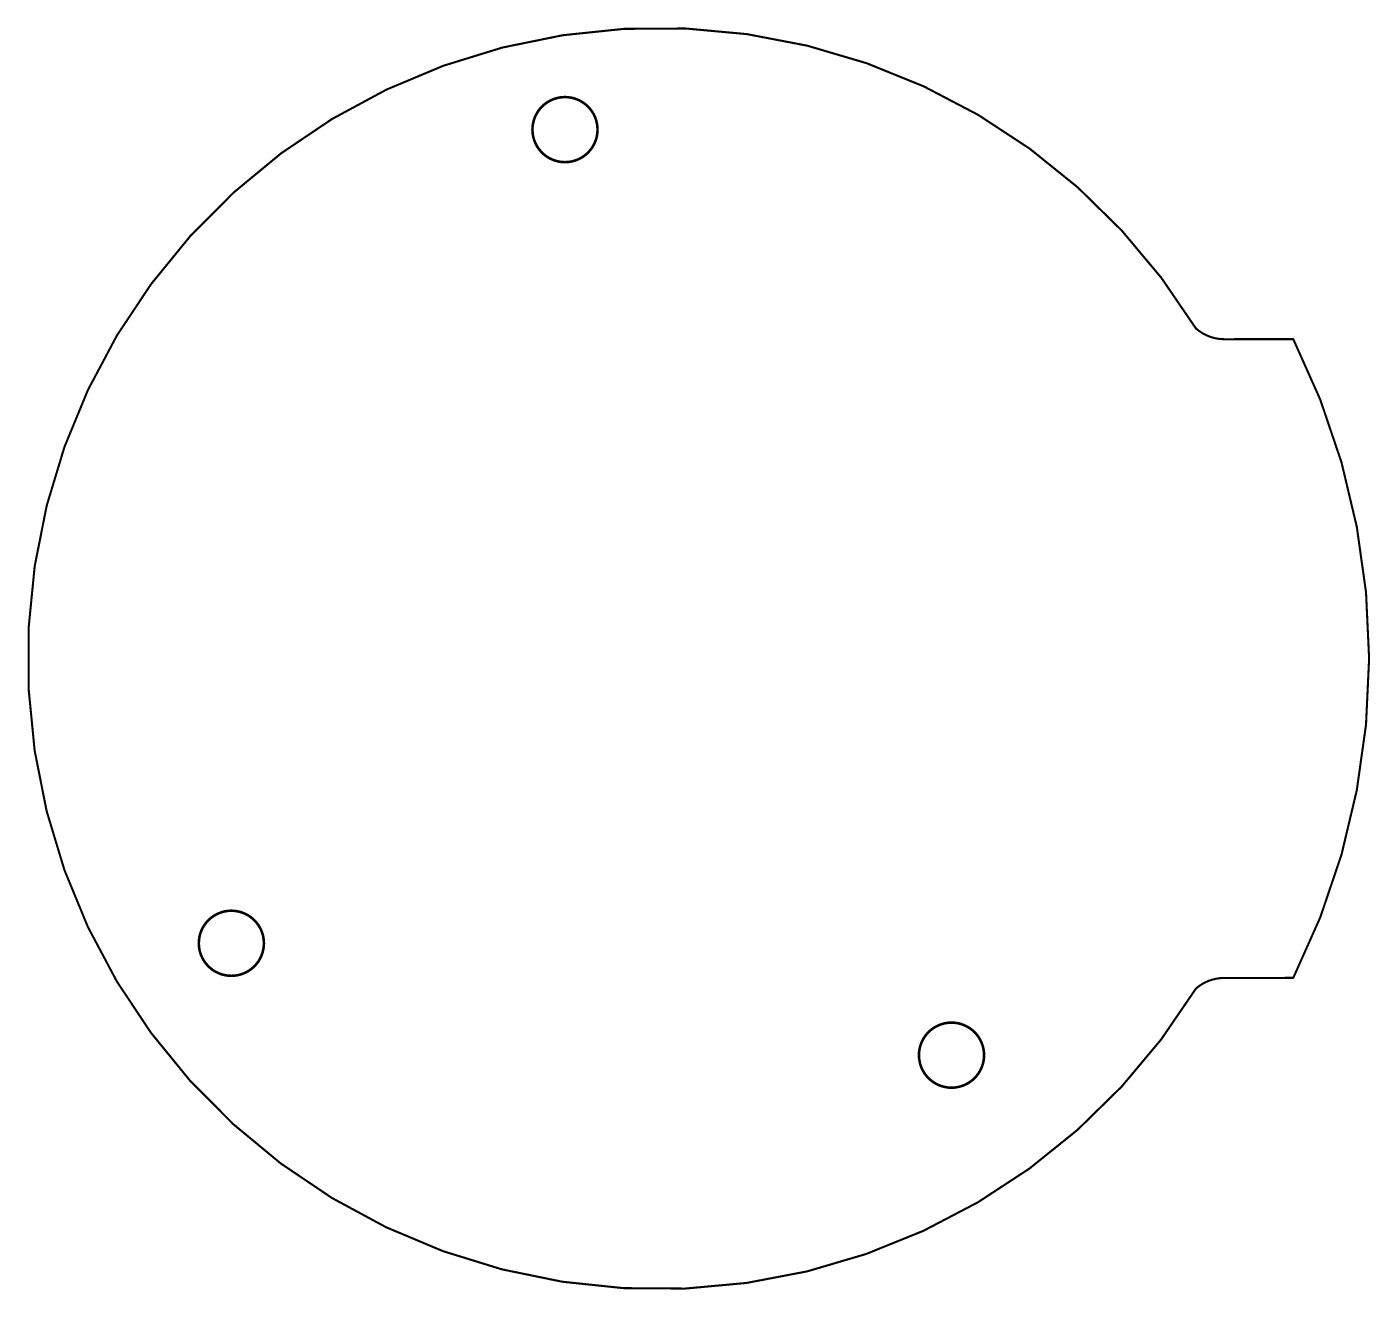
# Model space of a CAD drawing. Header units: inches. Extents: x -17.5 to 48.5, y -31.8 to 30.3.
import ezdxf

# ---------------------------------------------------------------- set-up
doc = ezdxf.new("R2010")
doc.units = ezdxf.units.IN
doc.layers.add('Mechanical 1', color=6, linetype='Continuous')

msp = doc.modelspace()

# ---------------------------------------------------------------- linework, layer by layer
at = {"layer": 'Mechanical 1'}
for points in [[(39.932, -16.969, 0.102, 0.102, -3.540475), (39.94, 15.468, 0.102, 0.102, 0)], [(39.94, 15.468, 0.102, 0.102, 0), (39.947, 15.472, 0.102, 0.102, 0)], [(41.329, 14.953, 0.102, 0.102, -0.181668), (39.947, 15.472, 0.102, 0.102, 0)], [(41.329, 14.953, 0.102, 0.102, -0.181668), (39.947, 15.472, 0.102, 0.102, 0)], [(41.329, 14.953, 0.102, 0.102, 0), (44.716, 14.957, 0.102, 0.102, 0)], [(44.716, 14.957, 0.102, 0.102, -0.23742), (44.716, -16.443, 0.102, 0.102, 0)], [(39.932, -16.969, 0.102, 0.102, -0.181668), (41.314, -16.449, 0.102, 0.102, 0)], [(41.314, -16.449, 0.102, 0.102, 0), (44.716, -16.443, 0.102, 0.102, 0)]]:
    msp.add_lwpolyline(points, format="xyseb", dxfattribs=at)
for points in [[(10.516, 25.257, 0.127, 0.127, 1), (7.316, 25.257, 0.127, 0.127, 1)], [(7.284, 25.257, 0.0635, 0.0635, 1), (7.348, 25.257, 0.0635, 0.0635, 1)], [(10.484, 25.257, 0.0635, 0.0635, 1), (10.548, 25.257, 0.0635, 0.0635, 1)], [(39.915, 15.468, 0.0508, 0.0508, 1), (39.965, 15.468, 0.0508, 0.0508, 1)], [(39.915, 15.468, 0.0508, 0.0508, 1), (39.965, 15.468, 0.0508, 0.0508, 1)], [(39.921, 15.472, 0.0508, 0.0508, 1), (39.972, 15.472, 0.0508, 0.0508, 1)], [(39.921, 15.472, 0.0508, 0.0508, 1), (39.972, 15.472, 0.0508, 0.0508, 1)], [(39.921, 15.472, 0.0508, 0.0508, 1), (39.972, 15.472, 0.0508, 0.0508, 1)], [(41.304, 14.953, 0.0508, 0.0508, 1), (41.355, 14.953, 0.0508, 0.0508, 1)], [(41.304, 14.953, 0.0508, 0.0508, 1), (41.355, 14.953, 0.0508, 0.0508, 1)], [(41.304, 14.953, 0.0508, 0.0508, 1), (41.355, 14.953, 0.0508, 0.0508, 1)], [(44.69, 14.957, 0.0508, 0.0508, 1), (44.741, 14.957, 0.0508, 0.0508, 1)], [(44.69, 14.957, 0.0508, 0.0508, 1), (44.741, 14.957, 0.0508, 0.0508, 1)], [(-5.884, -14.743, 0.127, 0.127, 1), (-9.084, -14.743, 0.127, 0.127, 1)], [(-9.116, -14.743, 0.0635, 0.0635, 1), (-9.052, -14.743, 0.0635, 0.0635, 1)], [(-5.916, -14.743, 0.0635, 0.0635, 1), (-5.852, -14.743, 0.0635, 0.0635, 1)], [(41.289, -16.449, 0.0508, 0.0508, 1), (41.34, -16.449, 0.0508, 0.0508, 1)], [(41.289, -16.449, 0.0508, 0.0508, 1), (41.34, -16.449, 0.0508, 0.0508, 1)], [(44.69, -16.443, 0.0508, 0.0508, 1), (44.741, -16.443, 0.0508, 0.0508, 1)], [(44.69, -16.443, 0.0508, 0.0508, 1), (44.741, -16.443, 0.0508, 0.0508, 1)], [(39.906, -16.969, 0.0508, 0.0508, 1), (39.957, -16.969, 0.0508, 0.0508, 1)], [(39.906, -16.969, 0.0508, 0.0508, 1), (39.957, -16.969, 0.0508, 0.0508, 1)], [(29.516, -20.243, 0.127, 0.127, 1), (26.316, -20.243, 0.127, 0.127, 1)], [(29.516, -20.243, 0.127, 0.127, 1), (26.316, -20.243, 0.127, 0.127, 1)], [(26.284, -20.243, 0.0635, 0.0635, 1), (26.348, -20.243, 0.0635, 0.0635, 1)], [(26.284, -20.243, 0.0635, 0.0635, 1), (26.348, -20.243, 0.0635, 0.0635, 1)], [(29.484, -20.243, 0.0635, 0.0635, 1), (29.548, -20.243, 0.0635, 0.0635, 1)], [(29.484, -20.243, 0.0635, 0.0635, 1), (29.548, -20.243, 0.0635, 0.0635, 1)]]:
    msp.add_lwpolyline(points, format="xyseb", close=True, dxfattribs=at)

doc.saveas('drawing.dxf')
